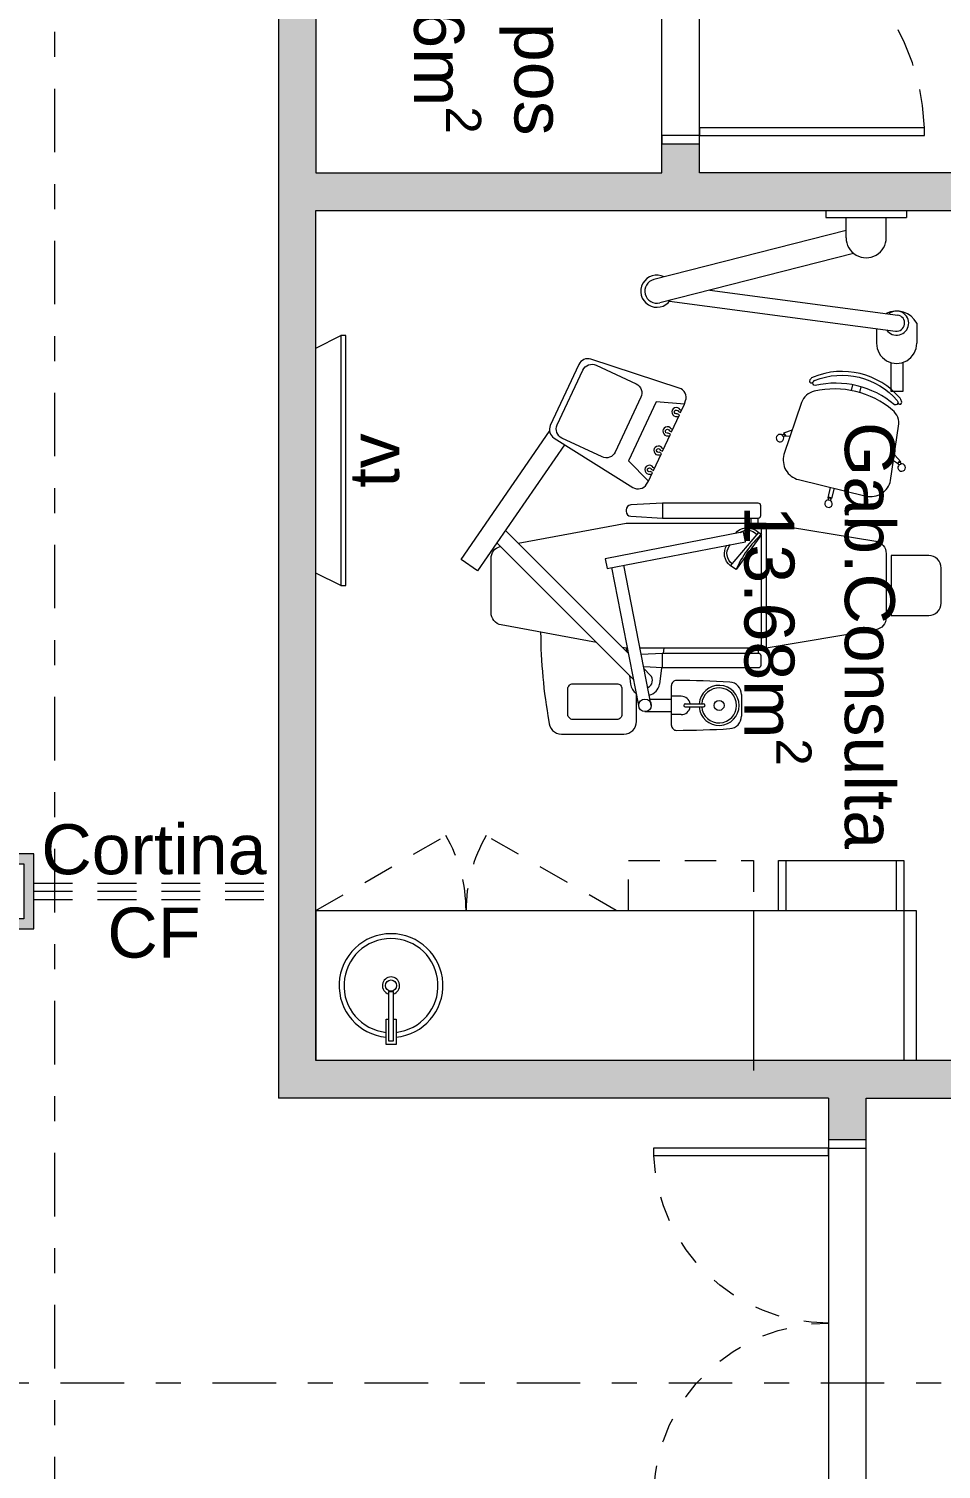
# Model space of a CAD drawing. Header units: metres. Extents: x 83 to 133, y -243 to -94.
# Drawn here: x 87.13 to 90.78, y -144.17 to -138.41 of the extents above; entities that cross this region are included whole.
import ezdxf

# ---------------------------------------------------------------- set-up
doc = ezdxf.new("R2010")
doc.units = ezdxf.units.M
for name, pattern in [('08-128-Piso06_struct$0$HIDDEN', [0.375, 0.25, -0.125]), ('DASHDOT', [25.4, 12.7, -6.35, 0, -6.35]), ('HIDDEN', [2.325005, 1.550003, -0.775002]), ('HIDDEN2', [4.7625, 3.175, -1.5875])]:
    doc.linetypes.add(name, pattern=pattern)
doc.layers.get('0').update_dxf_attribs({"lineweight": 5})
for name, color, linetype, lineweight in [('ARQ_Carpintarias', 6, 'Continuous', 5), ('ARQ_Legendas', 41, 'Continuous', 5), ('ARQ_Legendas Auto', 41, 'Continuous', 5), ('ARQ_Mobiliario', 21, 'Continuous', 5), ('ARQ_Mobiliario GTS', 21, 'Continuous', 5), ('ARQ_Pladur', 1, 'Continuous', 5), ('ARQ_Tramas Pladur', 253, 'Continuous', 5), ('ARQ_Vista', 8, 'Continuous', 5), ('FOLHA', 15, 'Continuous', 5), ('PLADUR', 1, 'Continuous', 5), ('VISTA', 8, 'Continuous', 5)]:
    doc.layers.add(name, color=color, linetype=linetype, lineweight=lineweight)
doc.styles.get("Standard").update_dxf_attribs({"font": 'arial.ttf'})

# ---------------------------------------------------------------- blocks, each defined once
blk = doc.blocks.new('Porta1400')
at = {"color": 0}
for points in [[(-0.7, 0.15), (-0.7, 0.85), (-0.67, 0.85), (-0.67, 0.15), (-0.7, 0.15)], [(0.7, 0.15), (0.7, 0.85), (0.67, 0.85), (0.67, 0.15), (0.7, 0.15)], [(-0.7, 0.15), (-0.7, 0), (-0.735, 0)], [(-0.735, 0.15), (-0.7, 0.15)], [(0.7, 0.15), (0.7, 0), (0.735, 0)], [(0.735, 0.15), (0.7, 0.15)]]:
    blk.add_lwpolyline(points, dxfattribs=at)
at = {"layer": 'ARQ_Pladur', "linetype": 'Continuous'}
for p, q in [((-0.735, 0.15), (-0.735, 0)), ((0.735, 0.15), (0.735, 0))]:
    blk.add_line(p, q, dxfattribs=at)
at = {"layer": 'VISTA', "linetype": 'HIDDEN2', "ltscale": 0.03}
for centre, start, end in [((-0.7, 0.15), 0, 87.54371), ((0.7, 0.15), 92.45629, 180)]:
    blk.add_arc(centre, 0.7, start, end, dxfattribs=at)
blk = doc.blocks.new('Arq Porta 90-flat98')
at = {"color": 0}
for points in [[(0, -0.15), (0.15, -0.15), (0.15, -0.115)], [(0, -0.115), (0, -0.15)], [(0, -0.15), (-0.9, -0.15), (-0.9, -0.18), (0, -0.18), (0, -0.15)], [(0, -1.05), (0.15, -1.05), (0.15, -1.085)], [(0, -1.085), (0, -1.05)]]:
    blk.add_lwpolyline(points, dxfattribs=at)
at = {"layer": 'ARQ_Pladur', "linetype": 'Continuous'}
for p, q in [((0, -0.115), (0.15, -0.115)), ((0, -1.085), (0.15, -1.085))]:
    blk.add_line(p, q, dxfattribs=at)
at = {"layer": 'ARQ_Vista', "linetype": 'HIDDEN', "ltscale": 0.1}
blk.add_arc((0.0004, -0.1491), 0.9009, 181.96589, 269.97616, dxfattribs=at)
blk = doc.blocks.new('Sanit Cuba Redonda-flat6')
at = {"color": 0}
blk.add_lwpolyline([(-0.009, -0.1651), (-0.02, -0.1651), (-0.02, -0.0641), (0.0197, -0.0641), (0.0197, -0.1651), (0.009, -0.1651)], dxfattribs=at)
blk.add_lwpolyline([(-0.009, -0.0781), (0.009, -0.0781), (0.009, -0.2759), (-0.009, -0.2759)], close=True, dxfattribs=at)
blk.add_circle((0, -0.3), 0.0225, dxfattribs=at)
for radius, start, end in [(0.2075, 95.52168, 84.55321), (0.188, 96.09599, 83.98675), (0.0344, 105.14792, 74.85208)]:
    blk.add_arc((0, -0.3), radius, start, end, dxfattribs=at)
blk = doc.blocks.new('Bancada DEN-flat6')
for p, q in [((-1.75, -0.6), (-1.75, 0.0392)), ((0, -0.6), (0, 0)), ((-2.4, -0.6), (-2.4, 0)), ((-2.35, -0.6), (-2.35, -0.0005)), ((0, -0.6), (-2.4, -0.6))]:
    blk.add_line(p, q)
at = {"linetype": '08-128-Piso06_struct$0$HIDDEN', "ltscale": 0.5}
for p, q in [((-1.2, -0.6), (-0.6804, -0.9)), ((0, -0.6), (-0.5196, -0.9))]:
    blk.add_line(p, q, dxfattribs=at)
for points in [[(-1.85, -0.6), (-1.85, -0.8), (-2.35, -0.8), (-2.35, -0.6)], [(-2.32, -0.8), (-2.32, -0.6)], [(-1.88, -0.6), (-1.88, -0.8)]]:
    blk.add_lwpolyline(points)
blk.add_lwpolyline([(-1.25, -0.6), (-1.25, -0.8), (-1.75, -0.8), (-1.75, -0.6)], dxfattribs=at)
for centre, start, end in [((-1.2, -0.6), 329.99999, 0), ((0, -0.6), 180, 210.00001)]:
    blk.add_arc(centre, 0.6, start, end, dxfattribs=at)
blk.add_blockref('Sanit Cuba Redonda-flat6', (-0.3, 0))
blk = doc.blocks.new('TV Sala Espera-flat1')
at = {"color": 0}
for p, q in [((-0.5, -0.1), (-0.5, -0.12)), ((0.5, -0.12), (0.5, -0.1)), ((-0.5, -0.12), (0.5, -0.12))]:
    blk.add_line(p, q, dxfattribs=at)
blk.add_lwpolyline([(0.5, -0.1), (-0.5, -0.1), (-0.45, 0), (0.45, 0)], close=True, dxfattribs=at)
at = {"layer": 'ARQ_Legendas', "insert": (0, -0.1327), "char_height": 0.2, "width": 1.01605, "attachment_point": 2}
blk.add_mtext('tv', dxfattribs=at)
blk = doc.blocks.new('Equip Cadeira Dentária-flat6')
at = {"color": 0, "linetype": 'Continuous'}
for p, q in [((0.7983, 0.4363), (0.7983, 0.5224)), ((1.0783, 0.5593), (1.0783, 0.3995)), ((1.0235, 0.4855), (0.9503, 0.4855)), ((1.0235, 0.4733), (0.9503, 0.4733)), ((1.04, 0.5161), (1.0783, 0.5161)), ((1.1845, 0.5043), (1.0783, 0.5043)), ((1.1595, 0.4793), (1.2684, -0.0811)), ((1.2095, 0.4793), (1.3166, -0.0717)), ((1.04, 0.4426), (1.0783, 0.4426)), ((1.1643, 0.4545), (1.081, 0.4545)), ((1.1187, 0.3293), (1.1266, 0.3946)), ((1.2467, 0.3596), (1.2424, 0.3946)), ((1.1145, 0.3293), (1.1145, 0.27)), ((0.7, -0.25), (0.7, 0.25)), ((0.72, -0.2024), (0.72, 0.25)), ((0.7615, 0.27), (0.7615, 0.25)), ((1.109, 0.25), (1.1115, 0.27)), ((1.26, 0.25), (1.2584, 0.2629)), ((0.842, -0.0792), (0.7293, -0.2123)), ((0.8473, -0.1571), (0.842, -0.164)), ((0.72, -0.25), (0.72, -0.2056)), ((0.7615, -0.27), (0.7615, -0.25)), ((1.1145, -0.3293), (1.1145, -0.27)), ((0.325, -0.7717), (0.3195, -0.7946)), ((0.359, -0.78), (0.3535, -0.8028))]:
    blk.add_line(p, q, dxfattribs=at)
for points in [[(1.6017, 0.1867, 0.04351), (1.5686, 0.5438, 0.414214), (1.5186, 0.5938), (1.2686, 0.5938, 0.414214), (1.2186, 0.5438), (1.2186, 0.4314)], [(1.1735, 0.4072, 0.540214), (1.1633, 0.3581), (1.1878, 0.3335)], [(1.1993, 0.2747), (1.1145, 0.27), (0.7315, 0.27, -0.414214), (0.7215, 0.28), (0.7215, 0.3193, -0.414214), (0.7315, 0.3293), (1.1145, 0.3293), (1.1895, 0.3252)], [(0.7315, -0.25), (0.7315, -0.27, 0.414214), (0.7215, -0.28), (0.7215, -0.3193, 0.414214), (0.7315, -0.3293), (1.1145, -0.3293), (1.2411, -0.3223, 0.398235), (1.26, -0.3024), (1.26, -0.2969, 0.398235), (1.2411, -0.277), (1.1145, -0.27), (0.7315, -0.27)], [(0.428, -0.3892), (0.438, -0.3478), (0.4398, -0.3483, 0.447214), (0.4507, -0.3509), (0.4526, -0.3514), (0.4426, -0.3927)], [(1.4489, -0.8843), (1.563, -0.6405, 0.379025), (1.548, -0.5896), (1.2333, -0.3926, 0.414214), (1.1782, -0.4053), (1.1704, -0.4177), (1.1545, -0.4517), (1.1633, -0.4558, -2.849), (1.1591, -0.4648), (1.1503, -0.4607), (1.1185, -0.5287), (1.1273, -0.5328, -2.849), (1.1231, -0.5418), (1.1143, -0.5377), (1.0825, -0.6056), (1.0913, -0.6098, -2.849), (1.087, -0.6188), (1.0782, -0.6147), (1.0465, -0.6826), (1.0553, -0.6868, -2.849), (1.051, -0.6958), (1.0422, -0.6917), (1.0263, -0.7257), (1.0218, -0.7395, 0.414214), (1.0474, -0.79), (1.4003, -0.9053, 0.379025), (1.4489, -0.8843)], [(0.1872, -0.5232), (0.1617, -0.4954), (0.1634, -0.4945, 0.447214), (0.1734, -0.4896), (0.1751, -0.4887), (0.1908, -0.4991)], [(0.5953, -0.622), (0.6307, -0.609), (0.6296, -0.6075, -0.447214), (0.623, -0.5984), (0.6218, -0.5969), (0.6031, -0.5989)], [(0.1727, -0.7309, 1.14546), (0.1586, -0.7372, 0.124165), (0.1644, -0.7493, 0.323726), (0.5121, -0.8335, 0.124165), (0.5228, -0.8254, 1.14546), (0.5131, -0.8134)]]:
    blk.add_lwpolyline(points, format="xyb", dxfattribs=at)
at = {"color": 0, "linetype": 'Continuous', "flags": 128}
for points in [[(1.4727, 0.3929), (1.2966, 0.3929, -0.414214), (1.2766, 0.4129), (1.2766, 0.5155, -0.414214), (1.2966, 0.5355), (1.4727, 0.5355, -0.414214), (1.4927, 0.5155), (1.4927, 0.4129, -0.414214)], [(0.05, -0.12), (0.2, -0.12), (0.2, 0.12), (0.05, 0.12, 0.414214), (0, 0.07), (0, -0.07, 0.414214)], [(1.3563, -0.5144), (1.5163, -0.5893, -0.414214), (1.5355, -0.6424), (1.4328, -0.8619, -0.414214), (1.3797, -0.8812), (1.2197, -0.8064, -0.414214), (1.2004, -0.7532), (1.3031, -0.5337, -0.414214)], [(0.187, -0.723, 0.237888), (0.504, -0.7998, -0.605717), (0.5111, -0.816, -0.122717), (0.5063, -0.8197, -0.323529), (0.1759, -0.7397, -0.122717), (0.1733, -0.7342, -0.605717)]]:
    blk.add_lwpolyline(points, format="xyb", close=True, dxfattribs=at)
at = {"color": 0, "linetype": 'Continuous'}
for points in [[(1.7767, -0.1704), (1.2294, 0.3768)], [(0.7315, 0.25), (0.7315, 0.27)], [(1.2499, 0.2715), (1.7421, -0.2207)], [(1.5062, -0.5634), (1.8538, -0.0584), (1.9197, -0.1037), (1.5663, -0.6173)], [(1.0263, -0.7257), (1.1397, -0.735), (1.2502, -0.4987), (1.1704, -0.4177)]]:
    blk.add_lwpolyline(points, dxfattribs=at)
at = {"color": 0, "linetype": 'Continuous', "flags": 128}
for points in [[(1.6915, -0.1701), (1.26, -0.25), (0.7, -0.25), (0.2618, -0.177, -0.366629), (0.22, -0.1276), (0.22, 0.1276, -0.366629), (0.2618, 0.177), (0.7, 0.25), (1.2041, 0.25)], [(1.3781, 0.2281), (1.7591, 0.1576, -0.361544), (1.8, 0.1084), (1.8, -0.1084, -0.339517), (1.7629, -0.1567, -0.339517)], [(0.8224, -0.2085, -0.402739), (0.74, -0.2201), (0.7185, -0.2045), (0.8204, -0.0636), (0.842, -0.0792, -0.403201), (0.8567, -0.1611, -0.403201)], [(0.8355, -0.0868), (0.8361, -0.0873, -0.414214), (0.8473, -0.1571)], [(0.8045, -0.212, -0.323563), (0.7459, -0.212), (0.7358, -0.2046)], [(1.146, -0.4698), (1.1515, -0.4723, 1.863325), (1.1642, -0.4452), (1.1588, -0.4426)], [(1.11, -0.5468), (1.1155, -0.5493, 1.863325), (1.1282, -0.5221), (1.1227, -0.5196)], [(1.074, -0.6238), (1.0794, -0.6263, 1.863325), (1.0922, -0.5991), (1.0867, -0.5966)], [(1.038, -0.7007), (1.0434, -0.7033, 1.863325), (1.0561, -0.6761), (1.0507, -0.6736)]]:
    blk.add_lwpolyline(points, format="xyb", dxfattribs=at)
blk.add_lwpolyline([(1.2541, 0.25), (1.26, 0.25), (1.274, 0.2474)], dxfattribs=at)
at = {"color": 0, "linetype": 'Continuous'}
blk.add_lwpolyline([(1.3362, -0.0679), (0.7828, -0.1754), (0.7904, -0.2147), (1.3439, -0.1071)], close=True, dxfattribs=at)
blk.add_lwpolyline([(0.5073, -0.7775, 0.260869), (0.5581, -0.7317), (0.6286, -0.5238, 0.427409), (0.5706, -0.4237), (0.2999, -0.3581, 0.427409), (0.2025, -0.4206), (0.1701, -0.6377, 0.260869), (0.1943, -0.7017, 0.234505)], format="xyb", close=True, dxfattribs=at)
for centre, radius in [((0.888, 0.4794), 0.02), ((1.1845, 0.4793), 0.025), ((0.4463, -0.3456), 0.005), ((0.1666, -0.4883), 0.005), ((0.6296, -0.6005), 0.005)]:
    blk.add_circle(centre, radius, dxfattribs=at)
for centre, radius, start, end in [((1.0883, -3.6306), 4.21, 90.41024, 93.30736), ((1.0583, 0.5593), 0.02, 0, 90.41024), ((0.8483, 0.5224), 0.05, 93.30736, 180), ((0.888, 0.4794), 0.08, 4.36669, 355.63331), ((0.888, 0.4794), 0.07, 4.99199, 355.00801), ((0.9503, 0.4794), 0.00609, 90, 270), ((1.04, 0.4794), 0.0368, 90, 170.46083), ((1.04, 0.4794), 0.0368, 189.53917, 270), ((1.0235, 0.4794), 0.00609, 270, 90), ((0.8483, 0.4363), 0.05, 180, 266.69264), ((1.1763, 0.3886), 0.05, 100.00437, 173.06053), ((1.1928, 0.3886), 0.05, 6.93947, 58.89316), ((1.0883, 4.5894), 4.21, 266.69264, 269.58976), ((1.0583, 0.3995), 0.02, 269.58976, 0), ((0.4384, 0.1055), 0.4178, 312.11428, 336.12299), ((0.4505, -0.3275), 0.015, 268.92996, 244.75023), ((0.1582, -0.4718), 0.015, 308.92996, 284.75023), ((0.6446, -0.5896), 0.015, 228.017, 203.83727), ((0.5014, -0.8082), 0.0125, 293.25351, 321.23815)]:
    blk.add_arc(centre, radius, start, end, dxfattribs=at)
blk = doc.blocks.new('Equip RX Dentária-flat6')
at = {"color": 0, "linetype": 'Continuous'}
for p, q in [((-0.146, 0.6077), (-0.146, 0.7244)), ((-0.146, 0.7244), (-0.1002, 0.7244)), ((-0.1002, 0.7244), (-0.1002, 0.6085)), ((-0.2022, 0.4506), (-0.2022, 0.531)), ((-0.0413, 0.4723), (-0.0413, 0.531)), ((0.7858, 0.3621), (-0.1175, 0.4825)), ((0.6253, 0.3186), (-0.126, 0.4187)), ((0.0504, 0.1716), (0.8248, 0.3696)), ((0.0804, 0.0797), (0.8487, 0.2761)), ((-0.0804, 0.1089), (-0.0804, 0.0285)), ((0.0804, 0.1089), (0.0804, 0.0285)), ((0.1608, 0.0285), (-0.1608, 0.0285)), ((-0.1608, 0), (-0.1608, 0.0285)), ((0.1608, 0), (-0.1608, 0)), ((0.1608, 0), (0.1608, 0.0285))]:
    blk.add_line(p, q, dxfattribs=at)
for centre, radius, start, end in [((-0.1218, 0.531), 0.0804, 360, 180), ((-0.1218, 0.4506), 0.0482, 34.22179, 310.60113), ((-0.1218, 0.4506), 0.0322, 82.41146, 262.41146), ((-0.1218, 0.4935), 0.0911, 208.07248, 297.38589), ((0.8368, 0.3229), 0.0643, 242.93096, 145.7502), ((0.8368, 0.3229), 0.0482, 284.34058, 104.34058), ((0, 0.1089), 0.0804, 360, 180)]:
    blk.add_arc(centre, radius, start, end, dxfattribs=at)

msp = doc.modelspace()

# ---------------------------------------------------------------- hatches: boundary and pattern name
at = {"layer": 'ARQ_Tramas Pladur'}
h = msp.add_hatch(color=256, dxfattribs=at)
h.dxf.hatch_style = 1
h.paths.add_polyline_path([(90.3314, -142.6847), (90.3314, -142.8497), (90.4814, -142.8497), (90.4814, -142.6847), (91.2214, -142.6847), (91.2214, -142.5347), (88.2814, -142.5347), (88.2814, -139.1347), (92.3064, -139.1347), (92.3064, -142.5347), (92.1914, -142.5347), (92.1914, -142.6847), (95.3964, -142.6847), (95.3964, -142.5347), (92.4564, -142.5347), (92.4564, -139.1347), (96.4814, -139.1347), (96.4814, -142.5347), (96.3664, -142.5347), (96.3664, -142.6847), (96.6314, -142.6847), (96.6314, -141.8847), (96.7964, -141.8847), (96.7964, -141.7347), (96.6314, -141.7347), (96.6314, -138.9847), (94.6014, -138.9847), (94.5514, -138.9847), (89.8147, -138.9847), (89.8147, -138.8697), (89.6647, -138.8697), (89.6647, -138.9847), (88.2814, -138.9847), (88.2814, -137.7847), (89.6647, -137.7847), (89.6647, -137.8997), (89.8147, -137.8997), (89.8147, -137.7847), (89.8297, -137.7847), (89.8297, -137.6347), (88.2814, -137.6347), (88.2814, -134.3347), (88.2814, -134.1847), (88.1314, -134.1847), (88.1314, -142.6847)])
h = msp.add_hatch(color=256, dxfattribs=at)
h.dxf.hatch_style = 1
h.paths.add_polyline_path([(85.9531, -141.9675), (85.9531, -142.0075), (87.1531, -142.0075), (87.1531, -141.7075), (85.9531, -141.7075), (85.9531, -141.7475), (87.1131, -141.7475), (87.1131, -141.9675)])

# ---------------------------------------------------------------- linework, layer by layer
at = {"layer": 'FOLHA', "linetype": 'DASHDOT', "ltscale": 0.02}
for p, q in [((87.2366, -150.4538), (87.2366, -97.7938)), ((132.5059, -143.8245), (83.7985, -143.8245))]:
    msp.add_line(p, q, dxfattribs=at)
at = {"layer": 'PLADUR'}
for p, q in [((88.1314, -134.1847), (88.1314, -142.6847)), ((89.8147, -138.9847), (89.8147, -137.7847)), ((90.3314, -142.6847), (88.1314, -142.6847)), ((90.3314, -142.6847), (90.3314, -144.4847))]:
    msp.add_line(p, q, dxfattribs=at)
at = {"layer": 'PLADUR', "linetype": 'HIDDEN', "ltscale": 0.1}
for p, q in [((87.1531, -141.825), (88.1314, -141.825)), ((87.1531, -141.8575), (88.1314, -141.8575)), ((87.1531, -141.89), (88.1314, -141.89))]:
    msp.add_line(p, q, dxfattribs=at)
at = {"layer": 'PLADUR'}
for points in [[(89.8147, -137.7847), (96.6314, -137.7847), (96.6314, -136.1347), (98.4314, -136.1347), (98.4314, -141.7347), (96.6314, -141.7347), (96.6314, -138.9847), (89.8147, -138.9847)], [(85.9531, -141.9675), (85.9531, -142.0075), (87.1531, -142.0075), (87.1531, -141.7075), (85.9531, -141.7075), (85.9531, -141.7475), (87.1131, -141.7475), (87.1131, -141.9675), (85.9531, -141.9675)]]:
    msp.add_lwpolyline(points, dxfattribs=at)
for points in [[(88.2814, -138.9847), (89.6647, -138.9847), (89.6647, -137.7847), (88.2814, -137.7847)], [(88.2814, -139.1347), (92.3064, -139.1347), (92.3064, -142.5347), (88.2814, -142.5347)], [(98.4314, -142.6847), (105.4814, -142.6847), (105.4814, -144.4847), (90.4814, -144.4847), (90.4814, -142.6847), (96.6314, -142.6847), (96.6314, -141.8847), (98.4314, -141.8847)]]:
    msp.add_lwpolyline(points, close=True, dxfattribs=at)

# ---------------------------------------------------------------- block references
at = {"layer": 'ARQ_Carpintarias', "rotation": 180}
msp.add_blockref('Arq Porta 90-flat98', (89.8147, -138.9847), dxfattribs=at)
at = {"layer": 'ARQ_Carpintarias', "linetype": 'Continuous', "xscale": -1, "rotation": 90}
msp.add_blockref('Porta1400', (90.4814, -143.5847), dxfattribs=at)
at = {"layer": 'ARQ_Mobiliario', "linetype": 'Continuous', "rotation": 180}
msp.add_blockref('Bancada DEN-flat6', (88.2814, -142.5347), dxfattribs=at)
at = {"layer": 'ARQ_Mobiliario GTS'}
for name, p, rotation in [('Equip RX Dentária-flat6', (90.4814, -139.1347), 180), ('TV Sala Espera-flat1', (88.2814, -140.1347), 90.0001048529692), ('Equip Cadeira Dentária-flat6', (90.7814, -140.6347), 180)]:
    msp.add_blockref(name, p, dxfattribs=dict(at, rotation=rotation))

# ---------------------------------------------------------------- texts
at = {"layer": 'ARQ_Legendas Auto', "char_height": 0.2, "width": 1.3, "attachment_point": 5, "rotation": 270}
for s, insert in [('\\A1;Limpos\\P1.66m{\\H0.7x;\\S2^ ;}', (88.973, -138.3847)), ('\\A1;Gab.Consulta\\P13.68m{\\H0.7x;\\S2^ ;}', (90.2939, -140.8347))]:
    msp.add_mtext(s, dxfattribs=dict(at, insert=insert))
at = {"layer": 'ARQ_Legendas Auto', "insert": (87.6333, -141.8575), "char_height": 0.2, "attachment_point": 5}
msp.add_mtext_dynamic_manual_height_columns('Cortina\\PCF', width=3.15643, gutter_width=1, heights=[0.7574], dxfattribs=at)

doc.saveas('drawing.dxf')
